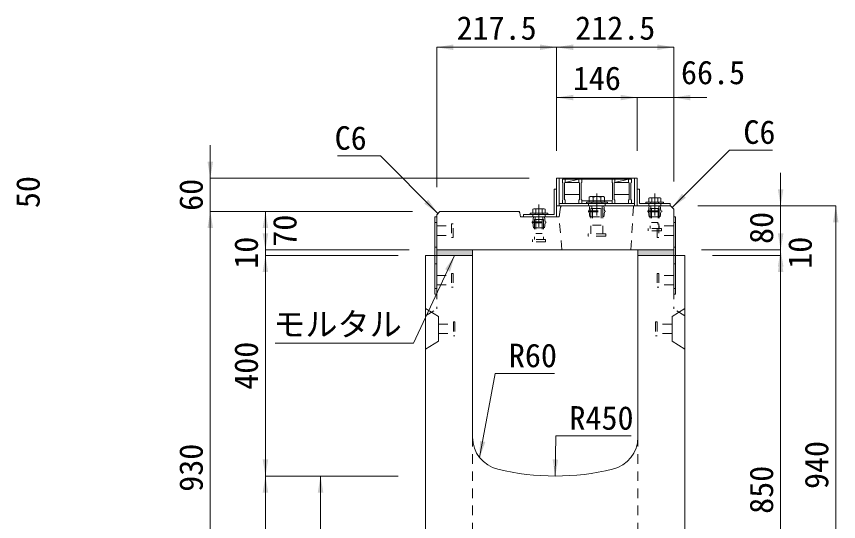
# Model space of a CAD drawing. Units: millimetres at full size. Extents: x -1934 to 78146, y -143454 to -112471.
# Drawn here: x 13421 to 14912, y -135337 to -134421 of the extents above; entities that cross this region are included whole.
import ezdxf
from ezdxf.enums import TextEntityAlignment as Align

# ---------------------------------------------------------------- set-up
doc = ezdxf.new("R2010")
doc.units = ezdxf.units.MM
doc.header["$LTSCALE"] = 23
for name, pattern in [('CHAIN', [18.5, 12, -1.5, 3.5, -1.5]), ('USER2', [1.35, 0.75, -0.6]), ('USER3', [1.35, 0.75, -0.6])]:
    doc.linetypes.add(name, pattern=pattern)
for name, color, linetype, lineweight in [('インサート', 92, 'USER2', 9), ('グレーチング', 7, 'Continuous', 9), ('ジョイント', 7, 'Continuous', 5), ('モルタル', 7, 'Continuous', 13), ('作業エリア', 11, 'Continuous', 13), ('受枠', 3, 'Continuous', 13), ('寸法線', 7, 'Continuous', 13), ('引出線', 4, 'Continuous', 13), ('本体', 2, 'Continuous', 13), ('ｲﾝｻｰﾄ', 3, 'USER3', 5)]:
    doc.layers.add(name, color=color, linetype=linetype, lineweight=lineweight)
doc.layers.add('ハッチング_モルタル', color=30, linetype='Continuous')
doc.styles.add('ＭＳ ゴシック', font='')
doc.styles.get('ＭＳ ゴシック').set_extended_font_data('MS Gothic')

# ---------------------------------------------------------------- blocks, each defined once
blk = doc.blocks.new('filled_arrow')
at = {"color": 0, "linetype": 'Continuous', "lineweight": -2}
blk.add_solid([(7.5, 1.25), (0, 0), (7.5, -1.25)], dxfattribs=at)

msp = doc.modelspace()

# ---------------------------------------------------------------- hatches: boundary and pattern name
at = {"layer": 'ハッチング_モルタル'}
for points in [[(14183.15, -134844.27), (14183.15, -134854.27), (14248.15, -134854.27), (14248.15, -134844.27)], [(14548.15, -134844.27), (14548.15, -134854.27), (14613.15, -134854.27), (14613.15, -134844.27)]]:
    msp.add_hatch(color=256, dxfattribs=at).paths.add_polyline_path(points)

# ---------------------------------------------------------------- linework, layer by layer
at = {"layer": 'インサート', "linetype": 'Continuous', "lineweight": 13}
for p, q in [((14461.66, -134747.47), (14459.8, -134748.31)), ((14459.8, -134748.31), (14459.8, -134757.47)), ((14485.64, -134747.47), (14461.66, -134747.47)), ((14485.64, -134747.47), (14487.5, -134748.31)), ((14487.5, -134748.31), (14487.5, -134757.47)), ((14569.17, -134749.47), (14567.7, -134750.31)), ((14567.7, -134750.31), (14567.7, -134757.47)), ((14569.17, -134749.47), (14588.13, -134749.47)), ((14588.13, -134749.47), (14589.6, -134750.31)), ((14589.6, -134750.31), (14589.6, -134757.47)), ((14359.17, -134769.47), (14357.7, -134770.31)), ((14357.7, -134770.31), (14357.7, -134777.47)), ((14359.17, -134769.47), (14378.13, -134769.47)), ((14378.13, -134769.47), (14379.6, -134770.31)), ((14379.6, -134770.31), (14379.6, -134777.47)), ((14487.5, -134757.47), (14459.8, -134757.47)), ((14567.7, -134757.47), (14589.6, -134757.47)), ((14357.7, -134777.47), (14379.6, -134777.47))]:
    msp.add_line(p, q, dxfattribs=at)
at = {"layer": 'インサート', "linetype": 'Continuous', "lineweight": 5}
for p, q in [((14466.73, -134748.31), (14466.73, -134757.47)), ((14480.58, -134748.31), (14480.58, -134757.47)), ((14573.18, -134750.31), (14573.18, -134757.47)), ((14584.13, -134750.31), (14584.13, -134757.47)), ((14363.18, -134770.31), (14363.18, -134777.47)), ((14374.13, -134770.31), (14374.13, -134777.47))]:
    msp.add_line(p, q, dxfattribs=at)
at = {"layer": 'インサート', "linetype": 'Continuous'}
for p, q in [((14492.65, -134757.47), (14454.65, -134757.47)), ((14454.65, -134757.47), (14454.65, -134759.77)), ((14492.65, -134759.77), (14454.65, -134759.77)), ((14492.65, -134757.47), (14492.65, -134759.77)), ((14562.65, -134757.47), (14594.65, -134757.47)), ((14562.65, -134757.47), (14562.65, -134759.77)), ((14562.65, -134759.77), (14594.65, -134759.77)), ((14594.65, -134757.47), (14594.65, -134759.77)), ((14352.65, -134777.47), (14384.65, -134777.47)), ((14352.65, -134777.47), (14352.65, -134779.77)), ((14352.65, -134779.77), (14384.65, -134779.77)), ((14384.65, -134777.47), (14384.65, -134779.77))]:
    msp.add_line(p, q, dxfattribs=at)
at = {"layer": 'インサート'}
for p, q in [((14459.9, -134773.52), (14461.15, -134764.27)), ((14461.15, -134764.27), (14486.15, -134764.27)), ((14462.75, -134769.27), (14484.55, -134769.27)), ((14462.75, -134769.27), (14462.75, -134814.77)), ((14464.2, -134764.27), (14464.2, -134769.27)), ((14464.65, -134757.47), (14464.65, -134759.77)), ((14465.65, -134769.27), (14465.65, -134799.27)), ((14481.65, -134769.27), (14481.65, -134799.27)), ((14482.65, -134757.47), (14482.65, -134759.77)), ((14483.1, -134764.27), (14483.1, -134769.27)), ((14484.55, -134769.27), (14484.55, -134814.77)), ((14487.4, -134773.52), (14486.15, -134764.27)), ((14567.4, -134773.52), (14568.65, -134764.27)), ((14568.65, -134764.27), (14588.65, -134764.27)), ((14570.4, -134769.27), (14586.9, -134769.27)), ((14570.4, -134769.27), (14570.4, -134805.27)), ((14571.53, -134764.27), (14571.53, -134769.27)), ((14571.65, -134757.47), (14571.65, -134759.77)), ((14572.65, -134769.27), (14572.65, -134794.27)), ((14584.65, -134769.27), (14584.65, -134794.27)), ((14585.65, -134757.47), (14585.65, -134759.77)), ((14585.78, -134764.27), (14585.78, -134769.27)), ((14586.9, -134769.27), (14586.9, -134805.27)), ((14589.9, -134773.52), (14588.65, -134764.27)), ((14357.4, -134793.52), (14358.65, -134784.27)), ((14358.65, -134784.27), (14378.65, -134784.27)), ((14361.53, -134784.27), (14361.53, -134789.27)), ((14361.65, -134777.47), (14361.65, -134779.77)), ((14375.65, -134777.47), (14375.65, -134779.77)), ((14375.78, -134784.27), (14375.78, -134789.27)), ((14379.9, -134793.52), (14378.65, -134784.27)), ((14458.65, -134773.52), (14488.65, -134773.52)), ((14458.65, -134773.52), (14458.65, -134775.02)), ((14458.65, -134775.02), (14488.65, -134775.02)), ((14459.9, -134775.02), (14461.15, -134784.27)), ((14461.15, -134784.27), (14486.15, -134784.27)), ((14487.4, -134775.02), (14486.15, -134784.27)), ((14488.65, -134773.52), (14488.65, -134775.02)), ((14566.15, -134773.52), (14591.15, -134773.52)), ((14566.15, -134773.52), (14566.15, -134775.02)), ((14566.15, -134775.02), (14591.15, -134775.02)), ((14567.4, -134775.02), (14568.65, -134784.27)), ((14568.65, -134784.27), (14588.65, -134784.27)), ((14589.9, -134775.02), (14588.65, -134784.27)), ((14591.15, -134773.52), (14591.15, -134775.02)), ((14183.15, -134800.77), (14210.15, -134800.77)), ((14183.15, -134800.77), (14183.15, -134817.77)), ((14213.15, -134796.77), (14210.15, -134796.77)), ((14210.15, -134796.77), (14210.15, -134821.77)), ((14213.15, -134821.77), (14213.15, -134796.77)), ((14356.15, -134793.52), (14381.15, -134793.52)), ((14356.15, -134793.52), (14356.15, -134795.02)), ((14356.15, -134795.02), (14381.15, -134795.02)), ((14357.4, -134795.02), (14358.65, -134804.27)), ((14360.4, -134789.27), (14376.9, -134789.27)), ((14360.4, -134789.27), (14360.4, -134825.27)), ((14362.65, -134789.27), (14362.65, -134814.27)), ((14374.65, -134789.27), (14374.65, -134814.27)), ((14376.9, -134789.27), (14376.9, -134825.27)), ((14379.9, -134795.02), (14378.65, -134804.27)), ((14381.15, -134793.52), (14381.15, -134795.02)), ((14465.65, -134799.27), (14481.65, -134799.27)), ((14572.65, -134794.27), (14584.65, -134794.27)), ((14583.15, -134796.77), (14586.15, -134796.77)), ((14583.15, -134821.77), (14583.15, -134796.77)), ((14586.15, -134796.77), (14586.15, -134821.77)), ((14613.15, -134800.77), (14586.15, -134800.77)), ((14613.15, -134800.77), (14613.15, -134817.77)), ((14358.65, -134804.27), (14378.65, -134804.27)), ((14362.65, -134814.27), (14374.65, -134814.27)), ((14457.65, -134819.27), (14457.65, -134814.77)), ((14489.65, -134814.77), (14457.65, -134814.77)), ((14489.65, -134814.77), (14489.65, -134819.27)), ((14566.65, -134809.27), (14566.65, -134805.27)), ((14590.65, -134805.27), (14566.65, -134805.27)), ((14590.65, -134809.27), (14566.65, -134809.27)), ((14590.65, -134805.27), (14590.65, -134809.27)), ((14183.15, -134817.77), (14210.15, -134817.77)), ((14210.15, -134821.77), (14213.15, -134821.77)), ((14356.65, -134829.27), (14356.65, -134825.27)), ((14380.65, -134825.27), (14356.65, -134825.27)), ((14380.65, -134829.27), (14356.65, -134829.27)), ((14380.65, -134825.27), (14380.65, -134829.27)), ((14489.65, -134819.27), (14457.65, -134819.27)), ((14586.15, -134821.77), (14583.15, -134821.77)), ((14613.15, -134817.77), (14586.15, -134817.77))]:
    msp.add_line(p, q, dxfattribs=at)
at = {"layer": 'インサート', "linetype": 'Continuous', "lineweight": 5}
for centre, radius, start, end in [((14463.26, -134754.97), 7.5, 62.50883, 117.49117), ((14473.65, -134776.2), 28.73, 76.05376, 103.94624), ((14484.04, -134754.97), 7.5, 62.50883, 117.49117), ((14570.44, -134754.32), 4.85, 55.61575, 124.38425), ((14578.65, -134767.59), 18.12, 72.41205, 107.58795), ((14586.86, -134754.32), 4.85, 55.61575, 124.38425), ((14360.44, -134774.32), 4.85, 55.61575, 124.38425), ((14368.65, -134787.59), 18.12, 72.41205, 107.58795), ((14376.86, -134774.32), 4.85, 55.61575, 124.38425)]:
    msp.add_arc(centre, radius, start, end, dxfattribs=at)
at = {"layer": 'グレーチング'}
for p, q in [((14411.15, -134715.77), (14411.15, -134721.77)), ((14411.15, -134715.77), (14536.15, -134715.77)), ((14411.15, -134721.77), (14412.15, -134722.77)), ((14412.15, -134722.77), (14412.15, -134752.77)), ((14416.15, -134721.77), (14415.15, -134722.77)), ((14415.15, -134722.77), (14415.15, -134752.77)), ((14416.15, -134715.77), (14416.15, -134721.77)), ((14416.15, -134721.77), (14441.15, -134715.77)), ((14416.15, -134721.77), (14441.15, -134721.77)), ((14441.15, -134715.77), (14441.15, -134721.77)), ((14441.15, -134721.77), (14442.15, -134722.77)), ((14442.15, -134722.77), (14442.15, -134752.77)), ((14446.15, -134721.77), (14445.15, -134722.77)), ((14445.15, -134722.77), (14445.15, -134752.77)), ((14446.15, -134715.77), (14446.15, -134721.77)), ((14501.15, -134715.77), (14501.15, -134721.77)), ((14501.15, -134721.77), (14502.15, -134722.77)), ((14502.15, -134722.77), (14502.15, -134752.77)), ((14506.15, -134721.77), (14505.15, -134722.77)), ((14505.15, -134722.77), (14505.15, -134752.77)), ((14506.15, -134721.77), (14531.15, -134715.77)), ((14506.15, -134715.77), (14506.15, -134721.77)), ((14506.15, -134721.77), (14531.15, -134721.77)), ((14531.15, -134715.77), (14531.15, -134721.77)), ((14531.15, -134721.77), (14532.15, -134722.77)), ((14532.15, -134722.77), (14532.15, -134752.77)), ((14536.15, -134721.77), (14535.15, -134722.77)), ((14535.15, -134722.77), (14535.15, -134752.77)), ((14536.15, -134715.77), (14536.15, -134721.77)), ((14411.15, -134753.77), (14412.15, -134752.77)), ((14411.15, -134759.77), (14411.15, -134753.77)), ((14442.15, -134743.77), (14415.15, -134743.77)), ((14416.15, -134753.77), (14415.15, -134752.77)), ((14416.15, -134759.77), (14416.15, -134753.77)), ((14441.15, -134753.77), (14442.15, -134752.77)), ((14441.15, -134759.77), (14441.15, -134753.77)), ((14446.15, -134753.77), (14445.15, -134752.77)), ((14446.15, -134759.77), (14446.15, -134753.77)), ((14501.15, -134755.27), (14446.15, -134755.27)), ((14501.15, -134753.77), (14502.15, -134752.77)), ((14501.15, -134759.77), (14501.15, -134753.77)), ((14532.15, -134743.77), (14505.15, -134743.77)), ((14506.15, -134753.77), (14505.15, -134752.77)), ((14506.15, -134759.77), (14506.15, -134753.77)), ((14531.15, -134753.77), (14532.15, -134752.77)), ((14531.15, -134759.77), (14531.15, -134753.77)), ((14536.15, -134753.77), (14535.15, -134752.77)), ((14536.15, -134759.77), (14536.15, -134753.77)), ((14411.15, -134759.77), (14416.15, -134759.77)), ((14441.15, -134759.77), (14446.15, -134759.77)), ((14501.15, -134759.77), (14506.15, -134759.77)), ((14531.15, -134759.77), (14536.15, -134759.77))]:
    msp.add_line(p, q, dxfattribs=at)
at = {"layer": 'ジョイント'}
for p, q in [((14179.95, -134784.27), (14183.15, -134784.27)), ((14179.95, -134784.27), (14179.95, -134924.27)), ((14183.15, -134784.27), (14183.15, -134924.27)), ((14613.15, -134784.27), (14616.35, -134784.27)), ((14613.15, -134784.27), (14613.15, -134924.27)), ((14616.35, -134784.27), (14616.35, -134924.27)), ((14179.95, -134924.27), (14183.15, -134924.27)), ((14613.15, -134924.27), (14616.35, -134924.27))]:
    msp.add_line(p, q, dxfattribs=at)
at = {"layer": 'ジョイント', "linetype": 'USER2'}
for p, q in [((14179.95, -134794.27), (14183.15, -134794.27)), ((14613.15, -134794.27), (14616.35, -134794.27)), ((14179.95, -134839.27), (14183.15, -134839.27)), ((14613.15, -134839.27), (14616.35, -134839.27)), ((14179.95, -134869.27), (14183.15, -134869.27)), ((14613.15, -134869.27), (14616.35, -134869.27)), ((14179.95, -134914.27), (14183.15, -134914.27)), ((14613.15, -134914.27), (14616.35, -134914.27))]:
    msp.add_line(p, q, dxfattribs=at)
at = {"layer": 'モルタル'}
for points in [[(14183.15, -134844.27), (14248.15, -134844.27), (14248.15, -134854.27), (14183.15, -134854.27)], [(14548.15, -134844.27), (14613.15, -134844.27), (14613.15, -134854.27), (14548.15, -134854.27)]]:
    msp.add_lwpolyline(points, close=True, dxfattribs=at)
at = {"layer": '作業エリア'}
for p, q in [((14407.77, -134766.82), (14408.15, -134764.27)), ((14408.15, -134764.27), (14410.73, -134764.27)), ((14330.69, -134774.27), (14333.15, -134774.27)), ((14333.15, -134774.27), (14333.63, -134776.68))]:
    msp.add_line(p, q, dxfattribs=at)
at = {"layer": '受枠'}
for p, q in [((14400.65, -134714.27), (14546.65, -134714.27)), ((14400.65, -134714.27), (14400.65, -134764.27)), ((14405.15, -134714.27), (14405.15, -134764.27)), ((14542.15, -134714.27), (14542.15, -134764.27)), ((14546.65, -134714.27), (14546.65, -134764.27)), ((14396.15, -134779.77), (14396.15, -134734.27)), ((14396.15, -134734.27), (14400.65, -134734.27)), ((14400.65, -134734.27), (14400.65, -134784.27)), ((14551.15, -134734.27), (14546.65, -134734.27)), ((14551.15, -134759.77), (14551.15, -134734.27)), ((14400.65, -134764.27), (14546.65, -134764.27)), ((14405.15, -134759.77), (14542.15, -134759.77)), ((14546.65, -134764.27), (14606.65, -134764.27)), ((14606.65, -134759.77), (14551.15, -134759.77)), ((14606.65, -134764.27), (14606.65, -134759.77)), ((14340.65, -134784.27), (14340.65, -134779.77)), ((14340.65, -134779.77), (14396.15, -134779.77)), ((14400.65, -134784.27), (14340.65, -134784.27))]:
    msp.add_line(p, q, dxfattribs=at)
at = {"layer": '受枠', "linetype": 'CHAIN'}
for p, q in [((14473.65, -134742.02), (14473.65, -134782.02)), ((14578.65, -134742.02), (14578.65, -134782.02)), ((14368.65, -134762.02), (14368.65, -134802.02))]:
    msp.add_line(p, q, dxfattribs=at)
at = {"layer": '受枠', "linetype": 'USER2'}
for p, q in [((14458.65, -134759.77), (14458.65, -134764.27)), ((14488.65, -134759.77), (14488.65, -134764.27)), ((14567.65, -134759.77), (14567.65, -134764.27)), ((14589.65, -134759.77), (14589.65, -134764.27)), ((14357.65, -134779.77), (14357.65, -134784.27)), ((14379.65, -134779.77), (14379.65, -134784.27))]:
    msp.add_line(p, q, dxfattribs=at)
at = {"layer": '寸法線'}
for p, q in [((14183.15, -134476.59), (14400.65, -134476.59)), ((14183.15, -134730.27), (14183.15, -134476.59)), ((14400.65, -134664.27), (14400.65, -134476.59)), ((14400.65, -134476.59), (14613.15, -134476.59)), ((14400.65, -134664.27), (14400.65, -134476.59)), ((14613.15, -134720.27), (14613.15, -134476.59)), ((14400.65, -134567.82), (14546.65, -134567.82)), ((14400.65, -134664.27), (14400.65, -134567.82)), ((14486.65, -134567.82), (14673.15, -134567.82)), ((14546.65, -134664.27), (14546.65, -134567.82)), ((14546.65, -134664.27), (14546.65, -134567.82)), ((14613.15, -134720.27), (14613.15, -134567.82)), ((13772.59, -134834.27), (13772.59, -134654.27)), ((14806.91, -134904.27), (14806.91, -134704.27)), ((14806.91, -134904.27), (14806.91, -134704.27)), ((14350.65, -134714.27), (13772.59, -134714.27)), ((14656.65, -134764.27), (14806.91, -134764.27)), ((14656.65, -134764.27), (14906.91, -134764.27)), ((14656.65, -134764.27), (14806.91, -134764.27)), ((14906.91, -135704.27), (14906.91, -134764.27)), ((14139.15, -134774.27), (13772.59, -134774.27)), ((13772.59, -135704.27), (13772.59, -134774.27)), ((14139.15, -134774.27), (13772.59, -134774.27)), ((13872.58, -134844.27), (13872.58, -134774.27)), ((14139.15, -134774.27), (13872.58, -134774.27)), ((13872.58, -134914.27), (13872.58, -134784.27)), ((14806.91, -134784.27), (14806.91, -134914.27)), ((14806.91, -134784.27), (14806.91, -134914.27)), ((14133.15, -134844.27), (13872.58, -134844.27)), ((14133.15, -134844.27), (13872.58, -134844.27)), ((14663.15, -134844.27), (14806.91, -134844.27)), ((14663.15, -134844.27), (14806.91, -134844.27)), ((14663.15, -134844.27), (14806.91, -134844.27)), ((14663.15, -134844.27), (14806.91, -134844.27)), ((14113.15, -134854.27), (13872.58, -134854.27)), ((13872.59, -134854.27), (13872.59, -135254.27)), ((14113.15, -134854.27), (13872.59, -134854.27)), ((14683.15, -134854.27), (14806.91, -134854.27)), ((14683.15, -134854.27), (14806.91, -134854.27)), ((14683.15, -134854.27), (14806.91, -134854.27)), ((14806.91, -135704.27), (14806.91, -134854.27)), ((13872.59, -135704.27), (13872.59, -135254.27)), ((14113.15, -135254.27), (13872.59, -135254.27)), ((14113.15, -135254.27), (13872.59, -135254.27)), ((13972.59, -135254.27), (13972.59, -135604.27)), ((14113.15, -135254.27), (13972.59, -135254.27))]:
    msp.add_line(p, q, dxfattribs=at)
at = {"layer": '引出線'}
for points in [[(14610.15, -134767.27), (14714.32, -134663.1), (14792.31, -134663.1)], [(14185.43, -134777.99), (14081.26, -134673.82), (14003.27, -134673.82)], [(14215.65, -134854.27), (14141.26, -135013.22), (13890.35, -135013.22)], [(14261.08, -135220.95), (14289.07, -135068.17), (14396.76, -135068.17)], [(14398.15, -135254.27), (14398.94, -135181.55), (14535.87, -135181.55)]]:
    msp.add_lwpolyline(points, dxfattribs=at)
at = {"layer": '本体'}
for p, q in [((14407.77, -134766.82), (14405.15, -134784.27)), ((14410.73, -134764.27), (14607.15, -134764.27)), ((14607.15, -134764.27), (14613.15, -134770.27)), ((14613.15, -134770.27), (14613.15, -134844.27)), ((14183.15, -134780.27), (14189.15, -134774.27)), ((14183.15, -134780.27), (14183.15, -134844.27)), ((14189.15, -134774.27), (14330.69, -134774.27)), ((14333.63, -134776.68), (14335.15, -134784.27)), ((14335.15, -134784.27), (14405.15, -134784.27)), ((14183.15, -134844.27), (14613.15, -134844.27)), ((14183.15, -134854.27), (14248.15, -134854.27)), ((14548.15, -134854.27), (14613.15, -134854.27))]:
    msp.add_line(p, q, dxfattribs=at)
at = {"layer": '本体', "linetype": 'USER2', "lineweight": 15}
for p, q in [((14535.15, -134844.27), (14540.15, -134764.27)), ((14410.15, -134844.27), (14405.15, -134784.27))]:
    msp.add_line(p, q, dxfattribs=at)
at = {"layer": '本体', "lineweight": 20}
for p, q in [((14163.15, -134854.27), (14163.15, -135704.27)), ((14248.15, -134854.27), (14163.15, -134854.27)), ((14248.15, -135183.74), (14248.15, -134854.27)), ((14548.15, -135183.74), (14548.15, -134854.27)), ((14633.15, -134854.27), (14548.15, -134854.27)), ((14633.15, -135704.27), (14633.15, -134854.27))]:
    msp.add_line(p, q, dxfattribs=at)
at = {"layer": '本体', "linetype": 'USER3', "lineweight": 5}
for p, q in [((14183.15, -134854.27), (14183.15, -134951.27)), ((14613.15, -134854.27), (14613.15, -134951.27)), ((14163.15, -134963.77), (14183.15, -134951.27)), ((14633.15, -134963.77), (14613.15, -134951.27))]:
    msp.add_line(p, q, dxfattribs=at)
at = {"layer": '本体', "lineweight": 5}
for p, q in [((14163.15, -134950.27), (14186.35, -134964.77)), ((14633.15, -134950.27), (14609.95, -134964.77)), ((14186.35, -134964.77), (14186.35, -135009.77)), ((14609.95, -134964.77), (14609.95, -135009.77)), ((14163.15, -135024.27), (14186.35, -135009.77)), ((14633.15, -135024.27), (14609.95, -135009.77))]:
    msp.add_line(p, q, dxfattribs=at)
at = {"layer": '本体', "linetype": 'USER3', "lineweight": 9}
for p, q in [((14248.15, -135183.74), (14248.15, -135604.27)), ((14548.15, -135183.74), (14548.15, -135604.27))]:
    msp.add_line(p, q, dxfattribs=at)
at = {"layer": '本体'}
for centre, start, end in [((14410.73, -134767.27), 90, 171.46923), ((14330.69, -134777.27), 11.30993, 90)]:
    msp.add_arc(centre, 3, start, end, dxfattribs=at)
at = {"layer": '本体', "lineweight": 20}
for centre, radius, start, end in [((14308.15, -135183.74), 60, 180, 256.65776), ((14488.15, -135183.74), 60, 283.34229, 0), ((14398.15, -134804.27), 450, 256.65776, 283.34229)]:
    msp.add_arc(centre, radius, start, end, dxfattribs=at)
at = {"layer": 'ｲﾝｻｰﾄ'}
for p, q in [((14183.15, -134890.77), (14210.15, -134890.77)), ((14210.15, -134886.77), (14210.15, -134911.77)), ((14210.15, -134886.77), (14213.15, -134886.77)), ((14213.15, -134886.77), (14213.15, -134911.77)), ((14583.15, -134886.77), (14583.15, -134911.77)), ((14586.15, -134886.77), (14583.15, -134886.77)), ((14586.15, -134886.77), (14586.15, -134911.77)), ((14613.15, -134890.77), (14586.15, -134890.77)), ((14183.15, -134907.77), (14210.15, -134907.77)), ((14210.15, -134911.77), (14213.15, -134911.77)), ((14586.15, -134911.77), (14583.15, -134911.77)), ((14613.15, -134907.77), (14586.15, -134907.77)), ((14186.35, -134978.77), (14213.35, -134978.77)), ((14186.35, -134978.77), (14186.35, -134995.77)), ((14213.35, -134974.77), (14213.35, -134999.77)), ((14213.35, -134974.77), (14216.35, -134974.77)), ((14216.35, -134974.77), (14216.35, -134999.77)), ((14579.95, -134974.77), (14579.95, -134999.77)), ((14582.95, -134974.77), (14579.95, -134974.77)), ((14582.95, -134974.77), (14582.95, -134999.77)), ((14609.95, -134978.77), (14582.95, -134978.77)), ((14609.95, -134978.77), (14609.95, -134995.77)), ((14186.35, -134995.77), (14213.35, -134995.77)), ((14213.35, -134999.77), (14216.35, -134999.77)), ((14582.95, -134999.77), (14579.95, -134999.77)), ((14609.95, -134995.77), (14582.95, -134995.77))]:
    msp.add_line(p, q, dxfattribs=at)

# ---------------------------------------------------------------- block references
at = {"layer": '寸法線', "xscale": 4, "yscale": 4}
for p in [(14183.15, -134476.59), (14400.65, -134476.59), (14400.65, -134567.82), (14613.15, -134567.82)]:
    msp.add_blockref('filled_arrow', p, dxfattribs=at)
for p, rotation in [((14400.65, -134476.59), 180), ((14613.15, -134476.59), 180), ((14546.65, -134567.82), 180), ((14546.65, -134567.82), 180), ((13772.59, -134714.27), 90), ((14806.91, -134764.27), 90), ((14806.91, -134764.27), 90), ((14906.91, -134764.27), 270), ((13772.59, -134774.27), 270), ((13772.59, -134774.27), 270), ((13872.58, -134774.27), 270), ((13872.58, -134844.27), 90), ((13872.58, -134844.27), 90), ((14806.91, -134844.27), 90), ((14806.91, -134844.27), 90), ((14806.91, -134844.27), 270), ((14806.91, -134844.27), 270), ((13872.58, -134854.27), 270), ((13872.59, -134854.27), 270), ((14806.91, -134854.27), 270), ((14806.91, -134854.27), 270), ((14806.91, -134854.27), 270), ((13872.59, -135254.27), 90), ((13872.59, -135254.27), 270), ((13972.59, -135254.27), 270)]:
    msp.add_blockref('filled_arrow', p, dxfattribs=dict(at, rotation=rotation))
at = {"layer": '引出線', "xscale": 4, "yscale": 4}
for p, rotation in [((14185.43, -134777.99), 135), ((14610.15, -134767.27), 45), ((14215.65, -134854.27), 244.9), ((14261.08, -135220.95), 79.6), ((14398.15, -135254.27), 89.4)]:
    msp.add_blockref('filled_arrow', p, dxfattribs=dict(at, rotation=rotation))

# ---------------------------------------------------------------- texts
at = {"layer": '寸法線', "style": 'ＭＳ ゴシック'}
for s, p in [('217.5', (14291.9, -134441.59)), ('212.5', (14506.9, -134441.59)), ('66.5', (14684.32, -134522.29)), ('146', (14473.65, -134532.82))]:
    msp.add_text(s, height=42.72, dxfattribs=at).set_placement(p, align=Align.MIDDLE_CENTER)
for s, p in [('50', (13441.91, -134739.27)), ('60', (13737.59, -134744.27)), ('70', (13907.58, -134809.27)), ('80', (14771.91, -134804.27)), ('80', (14771.91, -134804.27)), ('10', (13837.58, -134849.27)), ('10', (14841.91, -134849.27)), ('10', (14841.91, -134849.27)), ('400', (13837.59, -135054.27)), ('930', (13737.59, -135239.27)), ('940', (14871.91, -135234.27)), ('850', (14771.91, -135279.27))]:
    msp.add_text(s, height=42.72, rotation=90, dxfattribs=at).set_placement(p, align=Align.MIDDLE_CENTER)
at = {"layer": '引出線', "style": 'ＭＳ ゴシック'}
msp.add_text('C6', height=42.72, dxfattribs=at).set_placement((14056.26, -134619.82), align=Align.TOP_RIGHT)
for s, p in [('C6', (14739.32, -134609.1)), ('R60', (14314.07, -135014.17)), ('R450', (14423.94, -135127.55))]:
    msp.add_text(s, height=42.72, dxfattribs=at).set_placement(p, align=Align.TOP_LEFT)
msp.add_text('モルタル', height=42.72, dxfattribs=at).set_placement((14003.3, -134957.62), align=Align.TOP_CENTER)

doc.saveas('drawing.dxf')
